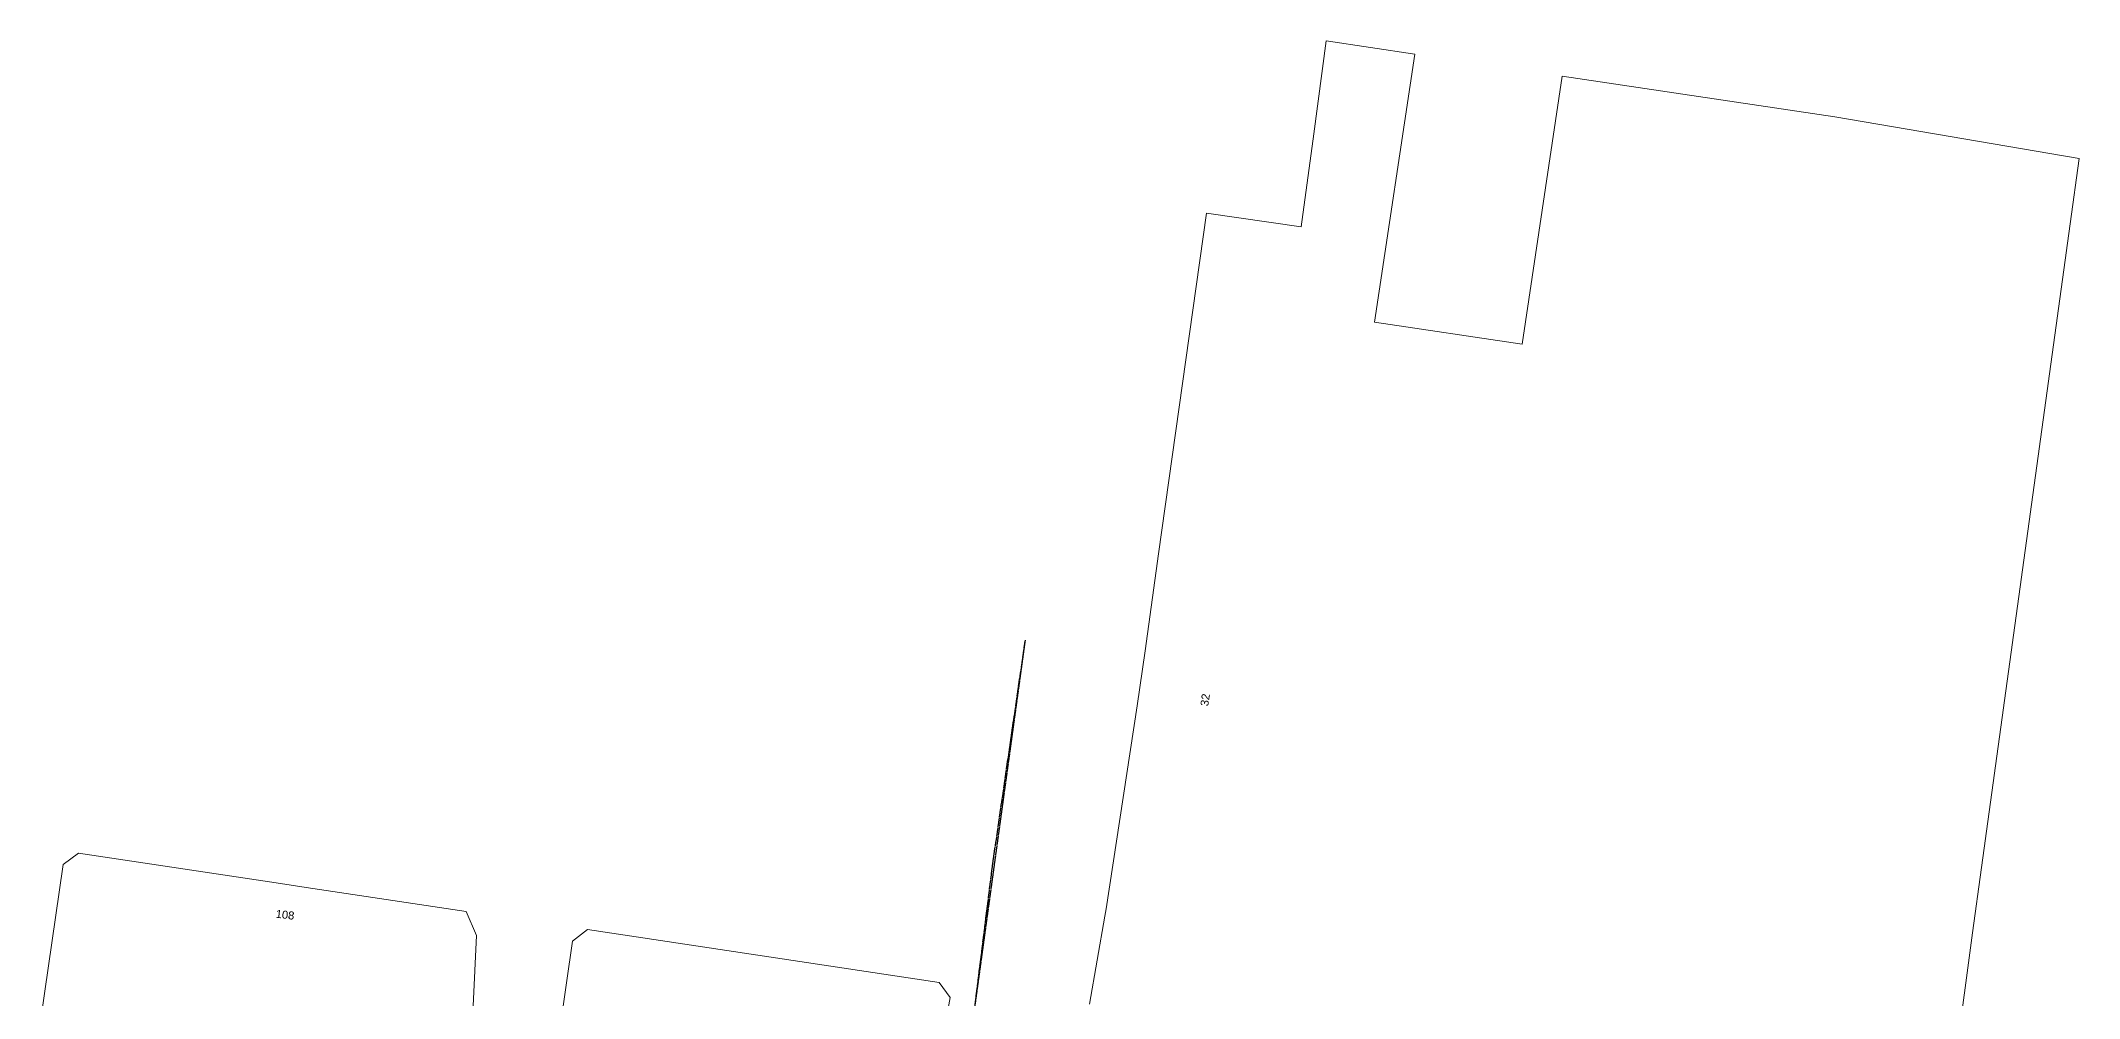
# Model space of a CAD drawing. Header units: metres. Extents: x 280834 to 281347, y 6137544 to 6138185.
# Drawn here: x 280888.5 to 281347.1, y 6137969.7 to 6138185.1 of the extents above; entities that cross this region are included whole.
import ezdxf

# ---------------------------------------------------------------- set-up
doc = ezdxf.new("R2010")
doc.units = ezdxf.units.M
doc.linetypes.add('Cable Exist OH', pattern=[1, 1, 0])
doc.layers.add('Cadastre Land Parcels_SP_EXT', color=9, linetype='Continuous', lineweight=5)
doc.layers.add('Mains_HV_EXT', color=7, linetype='Continuous')
doc.layers.add('Mains_LV_EXT', color=7, linetype='Continuous')
doc.styles.get("Standard").update_dxf_attribs({"font": 'arial.ttf'})

msp = doc.modelspace()

# ---------------------------------------------------------------- linework, layer by layer
at = {"layer": 'Cadastre Land Parcels_SP_EXT', "linetype": 'Continuous'}
msp.add_lwpolyline([(281312.17, 6137902.96), (281323.09, 6137984.45), (281347.09, 6138158.63), (281292.08, 6138168), (281230.78, 6138177.16), (281221.76, 6138116.82), (281188.59, 6138121.78), (281197.61, 6138182.12), (281197.61, 6138182.12), (281177.71, 6138185.1), (281174.89, 6138164.15), (281172.07, 6138143.27), (281150.74, 6138146.31), (281139.99, 6138069.68), (281136.93, 6138047.89), (281135.19, 6138035.49), (281128.18, 6137989.79), (281127.91, 6137988.19), (281124.47, 6137968.36)], dxfattribs=at)
for points in [[(280985, 6137950.59), (280986.57, 6137983.83), (280984.22, 6137989.25), (280948.24, 6137994.65), (280941.48, 6137995.66), (280897, 6138002.34), (280893.56, 6137999.77), (280888.53, 6137965.07), (280938.73, 6137957.54), (280936.89, 6137945), (280983.27, 6137938.36), (280985, 6137950.59)], [(281086.77, 6137935.1), (281093.08, 6137969.87), (281090.65, 6137973.27), (281011.55, 6137985.14), (281008.11, 6137982.58), (280997.01, 6137905.48), (281036.79, 6137899.51), (281078.29, 6137893.3), (281086.77, 6137935.1)]]:
    msp.add_lwpolyline(points, close=True, dxfattribs=at)
at = {"layer": 'Mains_HV_EXT', "linetype": 'Cable Exist OH'}
msp.add_lwpolyline([(281061.6, 6137776.22), (281073.5, 6137851.99), (281084.59, 6137903.79), (281098.76, 6137968.15), (281103.07, 6137999.76), (281110.02, 6138050.27)], dxfattribs=at)
at = {"layer": 'Mains_LV_EXT', "linetype": 'Cable Exist OH'}
msp.add_lwpolyline([(281084.62, 6137903.8), (281098.7, 6137968.1), (281102.63, 6137999.53), (281110.02, 6138050.27)], dxfattribs=at)

# ---------------------------------------------------------------- texts
at = {"layer": 'Cadastre Land Parcels_SP_EXT'}
for s, rotation, p in [('32', 81.7652, (281151.14, 6138035.31)), ('108', 353.3201, (280941.3, 6137987.85))]:
    msp.add_text(s, height=1.8, rotation=rotation, dxfattribs=at).set_placement(p)

doc.saveas('drawing.dxf')
